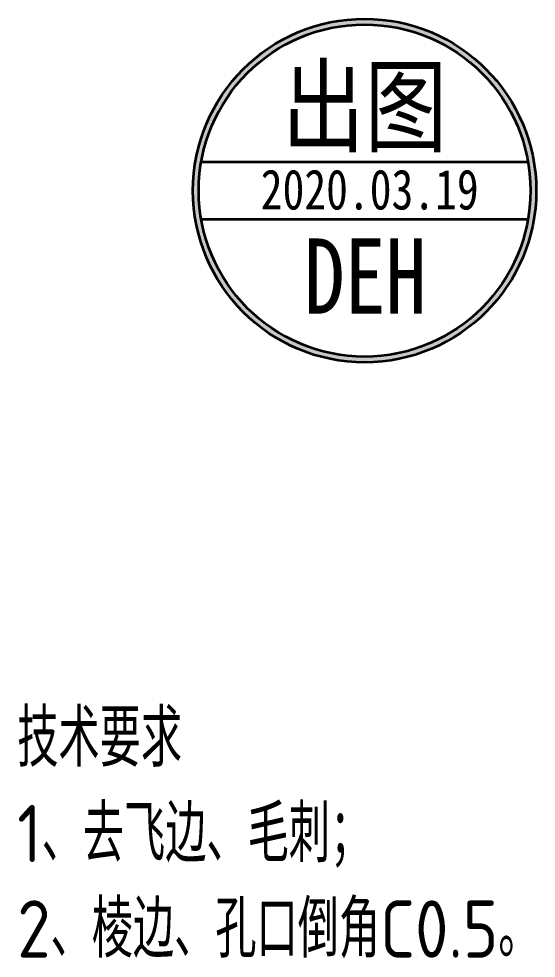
# Model space of a CAD drawing. Header units: millimetres. Extents: x -50531 to 104182, y -50696 to 36723.
# Drawn here: x -49627.7 to -49582.5, y 35662.8 to 35744.8 of the extents above; entities that cross this region are included whole.
import ezdxf
from ezdxf.enums import TextEntityAlignment as Align

# ---------------------------------------------------------------- set-up
doc = ezdxf.new("R2010")
doc.units = ezdxf.units.MM
doc.header["$LTSCALE"] = 0.5
doc.layers.add('印章专用-出图', color=1, linetype='Continuous', lineweight=80)
doc.layers.add('标注线', color=3, linetype='Continuous', lineweight=18)
doc.styles.add('国标', font='simfang.ttf', dxfattribs={"width": 0.8})
doc.styles.add('机械长仿宋', font='gbenor.shx', dxfattribs={"height": 1, "bigfont": 'gbcbig.shx'})

# ---------------------------------------------------------------- blocks, each defined once
blk = doc.blocks.new('出图章')
at = {"layer": '印章专用-出图'}
h = blk.add_hatch(color=256, dxfattribs=at)
h.paths.add_polyline_path([(15, 0, 1), (-15, 0, 1)])
h.paths.add_polyline_path([(14.5, 0, 1), (-14.5, 0, 1)], flags=16)
h.paths.add_polyline_path([(-7.314, -12.346), (7.412, -12.346), (7.412, -2.727), (-7.314, -2.727)], flags=8)
at = {"layer": '印章专用-出图', "lineweight": 35}
for p, q in [((-14.283, 2.5), (14.283, 2.5)), ((-14.283, -2.5), (14.283, -2.5))]:
    blk.add_line(p, q, dxfattribs=at)
for radius in [15, 14.5]:
    blk.add_circle((0, 0), radius, dxfattribs=at)
at = {"layer": '印章专用-出图', "color": 4, "style": '国标', "width": 0.8}
blk.add_text('DEH', height=6.5625, dxfattribs=at).set_placement((0.049, -10.743), align=Align.CENTER)
at = {"layer": '印章专用-出图', "color": 3, "style": '国标', "width": 0.8}
blk.add_attdef('出图', text='', height=6.6, dxfattribs=at).set_placement((0, 7.35), align=Align.MIDDLE_CENTER)
at = {"layer": '印章专用-出图', "color": 2, "style": '国标', "width": 0.8}
blk.add_attdef('XXXX.XX.XX', text='', height=3.5, dxfattribs=at).set_placement((0.447, 0.1), align=Align.MIDDLE_CENTER)
blk = doc.blocks.new('YZ-CT')
at = {"layer": '印章专用-出图'}
blk.add_blockref('出图章', (0.634, 0), dxfattribs=at).add_auto_attribs({'出图': '出图', 'XXXX.XX.XX': '2020.03.19'})

msp = doc.modelspace()

# ---------------------------------------------------------------- block references
at = {"layer": '印章专用-出图'}
msp.add_blockref('YZ-CT', (-49598.154, 35729.778), dxfattribs=at)

# ---------------------------------------------------------------- texts
at = {"layer": '标注线', "color": 2, "insert": (-49627.878, 35662.76), "char_height": 5, "width": 114.82461, "attachment_point": 7, "style": '机械长仿宋'}
msp.add_mtext('\\A2;技术要求\\P1、去飞边、毛刺；\\P2、棱边、孔口倒角C0.5。', dxfattribs=at)

doc.saveas('drawing.dxf')
